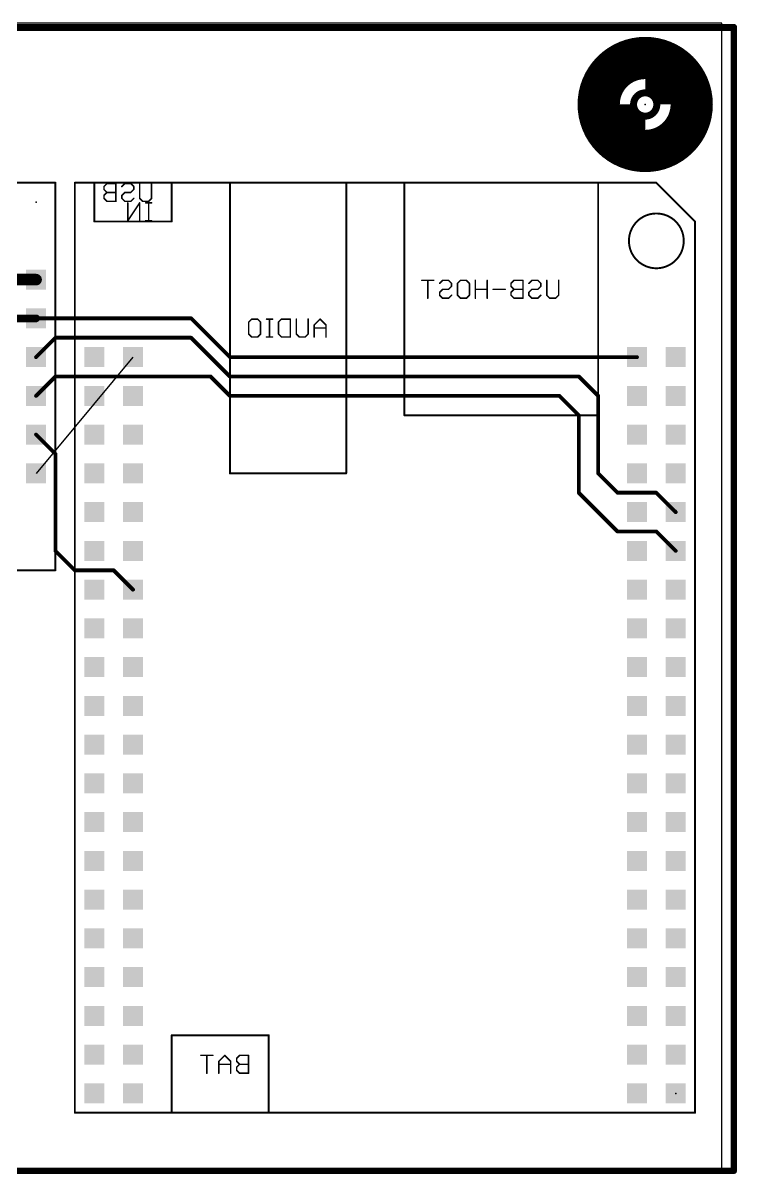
# Model space of a CAD drawing. Extents: x -1 to 106, y -1 to 75.
# Drawn here: x 58.8 to 105.6, y -0.2 to 75.2 of the extents above; entities that cross this region are included whole.
import ezdxf

# ---------------------------------------------------------------- set-up
doc = ezdxf.new("R2010")
doc.units = 0
for name, color, linetype in [('16', 174, 'CONTINUOUS'), ('17', 94, 'CONTINUOUS'), ('19', 54, 'CONTINUOUS'), ('20', 178, 'CONTINUOUS'), ('21', 250, 'CONTINUOUS'), ('22', 250, 'CONTINUOUS'), ('23', 178, 'CONTINUOUS'), ('24', 178, 'CONTINUOUS'), ('39', 14, 'CONTINUOUS'), ('40', 174, 'CONTINUOUS'), ('41', 14, 'CONTINUOUS'), ('42', 174, 'CONTINUOUS'), ('43', 94, 'CONTINUOUS'), ('46', 134, 'CONTINUOUS'), ('51', 250, 'CONTINUOUS')]:
    doc.layers.add(name, color=color, linetype=linetype)

# ---------------------------------------------------------------- blocks, each defined once
blk = doc.blocks.new('SQUAREP')
blk.add_solid([(-0.5, -0.5), (0.5, -0.5), (-0.5, 0.5), (0.5, 0.5)])

msp = doc.modelspace()

# ---------------------------------------------------------------- linework, layer by layer
at = {"layer": '16'}
for points, const_width in [([(0, 74.93), (105.41, 74.93)], 0.4064), ([(105.41, 74.93), (105.41, 0)], 0.4064), ([(59.69, 58.42), (52.07, 58.42)], 0.762), ([(50.8, 55.88), (59.69, 55.88)], 0.508), ([(59.69, 55.88), (69.85, 55.88)], 0.254), ([(69.85, 55.88), (72.39, 53.34)], 0.254), ([(59.69, 53.34), (60.96, 54.61)], 0.254), ([(60.96, 54.61), (69.85, 54.61)], 0.254), ([(69.85, 54.61), (72.39, 52.07)], 0.254), ([(72.39, 53.34), (99.06, 53.34)], 0.254), ([(60.96, 52.07), (59.69, 50.8)], 0.254), ([(71.12, 52.07), (60.96, 52.07)], 0.254), ([(72.39, 50.8), (71.12, 52.07)], 0.254), ([(72.39, 52.07), (95.25, 52.07)], 0.254), ([(95.25, 52.07), (96.52, 50.8)], 0.254), ([(93.98, 50.8), (72.39, 50.8)], 0.254), ([(95.25, 49.53), (93.98, 50.8)], 0.254), ([(96.52, 50.8), (96.52, 45.72)], 0.254), ([(95.25, 44.45), (95.25, 49.53)], 0.254), ([(60.96, 46.99), (59.69, 48.26)], 0.254), ([(60.96, 40.64), (60.96, 46.99)], 0.254), ([(96.52, 45.72), (97.79, 44.45)], 0.254), ([(97.79, 41.91), (95.25, 44.45)], 0.254), ([(97.79, 44.45), (100.33, 44.45)], 0.254), ([(100.33, 44.45), (101.6, 43.18)], 0.254), ([(97.79, 41.91), (100.33, 41.91)], 0.254), ([(100.33, 41.91), (101.6, 40.64)], 0.254), ([(62.23, 39.37), (60.96, 40.64)], 0.254), ([(64.77, 39.37), (62.23, 39.37)], 0.254), ([(66.04, 38.1), (64.77, 39.37)], 0.254), ([(105.41, 0), (0, 0)], 0.4064)]:
    msp.add_lwpolyline(points, dxfattribs=dict(at, const_width=const_width))
for points, const_width in [([(105.5116, 74.93, 1), (105.3084, 74.93)], 0.2032), ([(105.41, 74.8284, 1), (105.41, 75.0316)], 0.2032), ([(59.69, 58.2295, 1), (59.69, 58.6105)], 0.381), ([(59.69, 55.753, 1), (59.69, 56.007)], 0.254), ([(59.69, 55.9435, 1), (59.69, 55.8165)], 0.127), ([(69.8949, 55.9249, 1), (69.8051, 55.8351)], 0.127), ([(69.85, 55.8165, 1), (69.85, 55.9435)], 0.127), ([(60.96, 54.6735, 1), (60.96, 54.5465)], 0.127), ([(61.0049, 54.5651, 1), (60.9151, 54.6549)], 0.127), ([(69.8949, 54.6549, 1), (69.8051, 54.5651)], 0.127), ([(69.85, 54.5465, 1), (69.85, 54.6735)], 0.127), ([(59.6451, 53.3849, 1), (59.7349, 53.2951)], 0.127), ([(72.39, 53.4035, 1), (72.39, 53.2765)], 0.127), ([(72.3451, 53.2951, 1), (72.4349, 53.3849)], 0.127), ([(99.06, 53.2765, 1), (99.06, 53.4035)], 0.127), ([(60.96, 52.1335, 1), (60.96, 52.0065)], 0.127), ([(61.0049, 52.0251, 1), (60.9151, 52.1149)], 0.127), ([(71.1649, 52.1149, 1), (71.0751, 52.0251)], 0.127), ([(71.12, 52.0065, 1), (71.12, 52.1335)], 0.127), ([(72.39, 52.1335, 1), (72.39, 52.0065)], 0.127), ([(72.3451, 52.0251, 1), (72.4349, 52.1149)], 0.127), ([(95.2949, 52.1149, 1), (95.2051, 52.0251)], 0.127), ([(95.25, 52.0065, 1), (95.25, 52.1335)], 0.127), ([(59.6451, 50.8449, 1), (59.7349, 50.7551)], 0.127), ([(72.39, 50.8635, 1), (72.39, 50.7365)], 0.127), ([(72.3451, 50.7551, 1), (72.4349, 50.8449)], 0.127), ([(94.0249, 50.8449, 1), (93.9351, 50.7551)], 0.127), ([(93.98, 50.7365, 1), (93.98, 50.8635)], 0.127), ([(96.5835, 50.8, 1), (96.4565, 50.8)], 0.127), ([(96.4751, 50.7551, 1), (96.5649, 50.8449)], 0.127), ([(95.3135, 49.53, 1), (95.1865, 49.53)], 0.127), ([(95.2051, 49.4851, 1), (95.2949, 49.5749)], 0.127), ([(59.7349, 48.3049, 1), (59.6451, 48.2151)], 0.127), ([(61.0235, 46.99, 1), (60.8965, 46.99)], 0.127), ([(60.9151, 46.9451, 1), (61.0049, 47.0349)], 0.127), ([(96.5649, 45.7649, 1), (96.4751, 45.6751)], 0.127), ([(96.4565, 45.72, 1), (96.5835, 45.72)], 0.127), ([(95.2949, 44.4949, 1), (95.2051, 44.4051)], 0.127), ([(95.1865, 44.45, 1), (95.3135, 44.45)], 0.127), ([(97.79, 44.5135, 1), (97.79, 44.3865)], 0.127), ([(97.7451, 44.4051, 1), (97.8349, 44.4949)], 0.127), ([(100.3749, 44.4949, 1), (100.2851, 44.4051)], 0.127), ([(100.33, 44.3865, 1), (100.33, 44.5135)], 0.127), ([(101.5551, 43.1351, 1), (101.6449, 43.2249)], 0.127), ([(97.79, 41.9735, 1), (97.79, 41.8465)], 0.127), ([(97.7451, 41.8651, 1), (97.8349, 41.9549)], 0.127), ([(100.3749, 41.9549, 1), (100.2851, 41.8651)], 0.127), ([(100.33, 41.8465, 1), (100.33, 41.9735)], 0.127), ([(61.0049, 40.6849, 1), (60.9151, 40.5951)], 0.127), ([(101.5551, 40.5951, 1), (101.6449, 40.6849)], 0.127), ([(60.8965, 40.64, 1), (61.0235, 40.64)], 0.127), ([(62.23, 39.4335, 1), (62.23, 39.3065)], 0.127), ([(62.1851, 39.3251, 1), (62.2749, 39.4149)], 0.127), ([(64.8149, 39.4149, 1), (64.7251, 39.3251)], 0.127), ([(64.77, 39.3065, 1), (64.77, 39.4335)], 0.127), ([(65.9951, 38.0551, 1), (66.0849, 38.1449)], 0.127), ([(105.3084, 0, 1), (105.5116, 0)], 0.2032), ([(105.41, -0.1016, 1), (105.41, 0.1016)], 0.2032)]:
    msp.add_lwpolyline(points, format="xyb", dxfattribs=dict(at, const_width=const_width))
at = {"layer": '19'}
msp.add_line((66.04, 53.34), (59.69, 45.72), dxfattribs=at)
at = {"layer": '20'}
for p, q in [((104.62, 75.24), (0, 75.24)), ((104.62, 0), (104.62, 75.24)), ((0, 0), (104.62, 0))]:
    msp.add_line(p, q, dxfattribs=at)
msp.add_circle((99.6, 69.9), 1.8, dxfattribs=at)
at = {"layer": '21'}
for points, const_width in [([(99.6, 66.471, 1), (99.6, 73.329, 1), (99.6, 66.471)], 0.1524), ([(99.6, 68, 1), (99.6, 71.8, 1), (99.6, 68)], 0.2032), ([(60.9918, 64.77, 1), (60.9282, 64.77)], 0.0635), ([(60.96, 64.7382, 1), (60.96, 64.8017)], 0.0635), ([(60.9282, 39.37, 1), (60.9918, 39.37)], 0.0635), ([(60.96, 39.3383, 1), (60.96, 39.4018)], 0.0635)]:
    msp.add_lwpolyline(points, format="xyb", dxfattribs=dict(at, const_width=const_width))
at = {"layer": '21', "const_width": 0.127}
for points in [[(60.96, 64.77), (55.88, 64.77)], [(60.96, 39.37), (60.96, 64.77)], [(0, 39.37), (60.96, 39.37)]]:
    msp.add_lwpolyline(points, dxfattribs=at)
at = {"layer": '22'}
for points, const_width in [([(62.23, 3.81), (62.23, 64.77)], 0.127), ([(62.23, 64.77), (63.5, 64.77)], 0.127), ([(63.5, 64.77), (68.58, 64.77)], 0.127), ([(63.5, 64.77), (63.5, 62.23)], 0.127), ([(64.3357, 64.7202), (64.1408, 64.5253)], 0.1016), ([(64.1408, 64.5253), (64.1408, 64.3304)], 0.1016), ([(64.1408, 64.3304), (64.3357, 64.1355)], 0.1016), ([(64.3357, 64.1355), (64.1408, 63.9406)], 0.1016), ([(64.9204, 64.7202), (64.3357, 64.7202)], 0.1016), ([(64.9204, 64.1355), (64.3357, 64.1355)], 0.1016), ([(64.9204, 63.5508), (64.9204, 64.7202)], 0.1016), ([(65.3102, 64.5253), (65.5051, 64.7202)], 0.1016), ([(65.5051, 64.1355), (65.3102, 63.9406)], 0.1016), ([(65.5051, 64.7202), (65.8949, 64.7202)], 0.1016), ([(65.8949, 64.1355), (65.5051, 64.1355)], 0.1016), ([(65.8949, 64.7202), (66.0898, 64.5253)], 0.1016), ([(66.0898, 64.3304), (65.8949, 64.1355)], 0.1016), ([(66.0898, 64.5253), (66.0898, 64.3304)], 0.1016), ([(66.4796, 63.7457), (66.4796, 64.7202)], 0.1016), ([(67.2592, 64.7202), (67.2592, 63.7457)], 0.1016), ([(68.58, 64.77), (72.39, 64.77)], 0.127), ([(68.58, 62.23), (68.58, 64.77)], 0.127), ([(72.39, 64.77), (80.01, 64.77)], 0.127), ([(72.39, 64.77), (72.39, 45.72)], 0.127), ([(80.01, 64.77), (83.82, 64.77)], 0.127), ([(80.01, 45.72), (80.01, 64.77)], 0.127), ([(83.82, 64.77), (96.52, 64.77)], 0.127), ([(83.82, 64.77), (83.82, 49.53)], 0.127), ([(96.52, 64.77), (100.33, 64.77)], 0.127), ([(96.52, 49.53), (96.52, 64.77)], 0.127), ([(100.33, 64.77), (102.87, 62.23)], 0.127), ([(64.1408, 63.9406), (64.1408, 63.7457)], 0.1016), ([(64.1408, 63.7457), (64.3357, 63.5508)], 0.1016), ([(64.3357, 63.5508), (64.9204, 63.5508)], 0.1016), ([(65.3102, 63.9406), (65.3102, 63.7457)], 0.1016), ([(65.3102, 63.7457), (65.5051, 63.5508)], 0.1016), ([(65.5051, 63.5508), (65.8949, 63.5508)], 0.1016), ([(66.4796, 63.4502), (65.7, 62.2808)], 0.1016), ([(65.7, 62.2808), (65.7, 63.4502)], 0.1016), ([(65.8949, 63.5508), (66.0898, 63.7457)], 0.1016), ([(66.6745, 63.5508), (66.4796, 63.7457)], 0.1016), ([(66.4796, 62.2808), (66.4796, 63.4502)], 0.1016), ([(67.0643, 63.5508), (66.6745, 63.5508)], 0.1016), ([(67.2592, 63.4502), (66.8694, 63.4502)], 0.1016), ([(67.2592, 63.7457), (67.0643, 63.5508)], 0.1016), ([(67.0643, 62.2808), (67.0643, 63.4502)], 0.1016), ([(63.5, 62.23), (68.58, 62.23)], 0.127), ([(67.2592, 62.2808), (66.8694, 62.2808)], 0.1016), ([(102.87, 62.23), (102.87, 3.81)], 0.127), ([(85.7434, 58.3702), (84.9638, 58.3702)], 0.1016), ([(85.3536, 57.2008), (85.3536, 58.3702)], 0.1016), ([(86.1332, 58.1753), (86.3281, 58.3702)], 0.1016), ([(86.3281, 58.3702), (86.7179, 58.3702)], 0.1016), ([(86.7179, 58.3702), (86.9128, 58.1753)], 0.1016), ([(86.9128, 58.1753), (86.9128, 57.9804)], 0.1016), ([(87.3026, 58.1753), (87.4975, 58.3702)], 0.1016), ([(87.3026, 57.3957), (87.3026, 58.1753)], 0.1016), ([(87.4975, 58.3702), (87.8873, 58.3702)], 0.1016), ([(87.8873, 58.3702), (88.0822, 58.1753)], 0.1016), ([(88.0822, 58.1753), (88.0822, 57.3957)], 0.1016), ([(88.472, 58.3702), (88.472, 57.2008)], 0.1016), ([(89.2516, 57.2008), (89.2516, 58.3702)], 0.1016), ([(91.0057, 58.3702), (90.8108, 58.1753)], 0.1016), ([(90.8108, 58.1753), (90.8108, 57.9804)], 0.1016), ([(91.5904, 58.3702), (91.0057, 58.3702)], 0.1016), ([(91.5904, 57.2008), (91.5904, 58.3702)], 0.1016), ([(91.9802, 58.1753), (92.1751, 58.3702)], 0.1016), ([(92.1751, 58.3702), (92.5649, 58.3702)], 0.1016), ([(92.5649, 58.3702), (92.7598, 58.1753)], 0.1016), ([(92.7598, 58.1753), (92.7598, 57.9804)], 0.1016), ([(93.1496, 57.3957), (93.1496, 58.3702)], 0.1016), ([(93.9292, 58.3702), (93.9292, 57.3957)], 0.1016), ([(86.3281, 57.7855), (86.1332, 57.5906)], 0.1016), ([(86.1332, 57.5906), (86.1332, 57.3957)], 0.1016), ([(86.1332, 57.3957), (86.3281, 57.2008)], 0.1016), ([(86.7179, 57.7855), (86.3281, 57.7855)], 0.1016), ([(86.9128, 57.9804), (86.7179, 57.7855)], 0.1016), ([(86.7179, 57.2008), (86.9128, 57.3957)], 0.1016), ([(87.4975, 57.2008), (87.3026, 57.3957)], 0.1016), ([(88.0822, 57.3957), (87.8873, 57.2008)], 0.1016), ([(89.2516, 57.7855), (88.472, 57.7855)], 0.1016), ([(90.421, 57.7855), (89.6414, 57.7855)], 0.1016), ([(90.8108, 57.9804), (91.0057, 57.7855)], 0.1016), ([(91.0057, 57.7855), (90.8108, 57.5906)], 0.1016), ([(90.8108, 57.5906), (90.8108, 57.3957)], 0.1016), ([(90.8108, 57.3957), (91.0057, 57.2008)], 0.1016), ([(91.5904, 57.7855), (91.0057, 57.7855)], 0.1016), ([(92.1751, 57.7855), (91.9802, 57.5906)], 0.1016), ([(91.9802, 57.5906), (91.9802, 57.3957)], 0.1016), ([(91.9802, 57.3957), (92.1751, 57.2008)], 0.1016), ([(92.5649, 57.7855), (92.1751, 57.7855)], 0.1016), ([(92.7598, 57.9804), (92.5649, 57.7855)], 0.1016), ([(92.5649, 57.2008), (92.7598, 57.3957)], 0.1016), ([(93.3445, 57.2008), (93.1496, 57.3957)], 0.1016), ([(93.9292, 57.3957), (93.7343, 57.2008)], 0.1016), ([(86.3281, 57.2008), (86.7179, 57.2008)], 0.1016), ([(87.8873, 57.2008), (87.4975, 57.2008)], 0.1016), ([(91.0057, 57.2008), (91.5904, 57.2008)], 0.1016), ([(92.1751, 57.2008), (92.5649, 57.2008)], 0.1016), ([(93.7343, 57.2008), (93.3445, 57.2008)], 0.1016), ([(73.6218, 55.6353), (73.8167, 55.8302)], 0.1016), ([(73.8167, 55.8302), (74.2065, 55.8302)], 0.1016), ([(74.2065, 55.8302), (74.4014, 55.6353)], 0.1016), ([(75.181, 55.8302), (74.7912, 55.8302)], 0.1016), ([(74.9861, 54.6608), (74.9861, 55.8302)], 0.1016), ([(75.5708, 55.6353), (75.7657, 55.8302)], 0.1016), ([(75.7657, 55.8302), (76.3504, 55.8302)], 0.1016), ([(76.3504, 55.8302), (76.3504, 54.6608)], 0.1016), ([(76.7402, 54.8557), (76.7402, 55.8302)], 0.1016), ([(77.5198, 55.8302), (77.5198, 54.8557)], 0.1016), ([(78.2994, 55.8302), (77.9096, 55.4404)], 0.1016), ([(78.6892, 55.4404), (78.2994, 55.8302)], 0.1016), ([(73.6218, 54.8557), (73.6218, 55.6353)], 0.1016), ([(74.4014, 55.6353), (74.4014, 54.8557)], 0.1016), ([(75.5708, 54.8557), (75.5708, 55.6353)], 0.1016), ([(77.9096, 55.4404), (77.9096, 54.6608)], 0.1016), ([(78.6892, 55.2455), (77.9096, 55.2455)], 0.1016), ([(78.6892, 54.6608), (78.6892, 55.4404)], 0.1016), ([(73.8167, 54.6608), (73.6218, 54.8557)], 0.1016), ([(74.2065, 54.6608), (73.8167, 54.6608)], 0.1016), ([(74.4014, 54.8557), (74.2065, 54.6608)], 0.1016), ([(75.181, 54.6608), (74.7912, 54.6608)], 0.1016), ([(75.7657, 54.6608), (75.5708, 54.8557)], 0.1016), ([(76.3504, 54.6608), (75.7657, 54.6608)], 0.1016), ([(76.9351, 54.6608), (76.7402, 54.8557)], 0.1016), ([(77.3249, 54.6608), (76.9351, 54.6608)], 0.1016), ([(77.5198, 54.8557), (77.3249, 54.6608)], 0.1016), ([(83.82, 49.53), (96.52, 49.53)], 0.127), ([(72.39, 45.72), (80.01, 45.72)], 0.127), ([(68.58, 3.81), (68.58, 8.89)], 0.127), ([(68.58, 8.89), (74.93, 8.89)], 0.127), ([(74.93, 8.89), (74.93, 3.81)], 0.127), ([(71.2704, 7.5702), (70.4908, 7.5702)], 0.1016), ([(70.8806, 6.4008), (70.8806, 7.5702)], 0.1016), ([(72.05, 7.5702), (71.6602, 7.1804)], 0.1016), ([(72.4398, 7.1804), (72.05, 7.5702)], 0.1016), ([(73.0245, 7.5702), (72.8296, 7.3753)], 0.1016), ([(73.6092, 7.5702), (73.0245, 7.5702)], 0.1016), ([(73.6092, 6.4008), (73.6092, 7.5702)], 0.1016), ([(71.6602, 7.1804), (71.6602, 6.4008)], 0.1016), ([(72.4398, 6.9855), (71.6602, 6.9855)], 0.1016), ([(72.4398, 6.4008), (72.4398, 7.1804)], 0.1016), ([(72.8296, 7.3753), (72.8296, 7.1804)], 0.1016), ([(72.8296, 7.1804), (73.0245, 6.9855)], 0.1016), ([(73.0245, 6.9855), (72.8296, 6.7906)], 0.1016), ([(72.8296, 6.7906), (72.8296, 6.5957)], 0.1016), ([(73.6092, 6.9855), (73.0245, 6.9855)], 0.1016), ([(72.8296, 6.5957), (73.0245, 6.4008)], 0.1016), ([(73.0245, 6.4008), (73.6092, 6.4008)], 0.1016), ([(68.58, 3.81), (62.23, 3.81)], 0.127), ([(74.93, 3.81), (68.58, 3.81)], 0.127), ([(102.87, 3.81), (74.93, 3.81)], 0.127)]:
    msp.add_lwpolyline(points, dxfattribs=dict(at, const_width=const_width))
for points, const_width in [([(62.23, 64.8017, 1), (62.23, 64.7382)], 0.0635), ([(62.2618, 64.77, 1), (62.1983, 64.77)], 0.0635), ([(63.5318, 64.77, 1), (63.4682, 64.77)], 0.0635), ([(63.5, 64.8017, 1), (63.5, 64.7382)], 0.0635), ([(63.5, 64.7382, 1), (63.5, 64.8017)], 0.0635), ([(64.1228, 64.5433, 1), (64.1588, 64.5073)], 0.0508), ([(64.1588, 64.3484, 1), (64.1228, 64.3124)], 0.0508), ([(64.1662, 64.5253, 1), (64.1154, 64.5253)], 0.0508), ([(64.1154, 64.3304, 1), (64.1662, 64.3304)], 0.0508), ([(64.3357, 64.7456, 1), (64.3357, 64.6948)], 0.0508), ([(64.3357, 64.1609, 1), (64.3357, 64.1101)], 0.0508), ([(64.3537, 64.7022, 1), (64.3177, 64.7382)], 0.0508), ([(64.3537, 64.1175, 1), (64.3177, 64.1535)], 0.0508), ([(64.3177, 64.1175, 1), (64.3537, 64.1535)], 0.0508), ([(64.9458, 64.7202, 1), (64.895, 64.7202)], 0.0508), ([(64.9204, 64.6948, 1), (64.9204, 64.7456)], 0.0508), ([(64.9204, 64.1101, 1), (64.9204, 64.1609)], 0.0508), ([(65.2922, 64.5433, 1), (65.3282, 64.5073)], 0.0508), ([(65.5051, 64.7456, 1), (65.5051, 64.6948)], 0.0508), ([(65.5051, 64.1609, 1), (65.5051, 64.1101)], 0.0508), ([(65.5231, 64.7022, 1), (65.4871, 64.7382)], 0.0508), ([(65.5231, 64.1175, 1), (65.4871, 64.1535)], 0.0508), ([(65.9129, 64.7382, 1), (65.8769, 64.7022)], 0.0508), ([(65.8769, 64.1535, 1), (65.9129, 64.1175)], 0.0508), ([(65.8949, 64.6948, 1), (65.8949, 64.7456)], 0.0508), ([(65.8949, 64.1101, 1), (65.8949, 64.1609)], 0.0508), ([(66.1152, 64.5253, 1), (66.0644, 64.5253)], 0.0508), ([(66.0644, 64.3304, 1), (66.1152, 64.3304)], 0.0508), ([(66.0718, 64.5073, 1), (66.1078, 64.5433)], 0.0508), ([(66.1078, 64.3124, 1), (66.0718, 64.3484)], 0.0508), ([(66.505, 64.7202, 1), (66.4542, 64.7202)], 0.0508), ([(67.2846, 64.7202, 1), (67.2338, 64.7202)], 0.0508), ([(68.6118, 64.77, 1), (68.5482, 64.77)], 0.0635), ([(68.58, 64.8017, 1), (68.58, 64.7382)], 0.0635), ([(68.58, 64.7382, 1), (68.58, 64.8017)], 0.0635), ([(72.4218, 64.77, 1), (72.3582, 64.77)], 0.0635), ([(72.39, 64.8017, 1), (72.39, 64.7382)], 0.0635), ([(72.39, 64.7382, 1), (72.39, 64.8017)], 0.0635), ([(80.01, 64.8017, 1), (80.01, 64.7382)], 0.0635), ([(80.0418, 64.77, 1), (79.9783, 64.77)], 0.0635), ([(80.01, 64.7382, 1), (80.01, 64.8017)], 0.0635), ([(83.82, 64.8017, 1), (83.82, 64.7382)], 0.0635), ([(83.8518, 64.77, 1), (83.7883, 64.77)], 0.0635), ([(83.82, 64.7382, 1), (83.82, 64.8017)], 0.0635), ([(96.5518, 64.77, 1), (96.4883, 64.77)], 0.0635), ([(96.52, 64.8017, 1), (96.52, 64.7382)], 0.0635), ([(96.52, 64.7382, 1), (96.52, 64.8017)], 0.0635), ([(100.3525, 64.7925, 1), (100.3075, 64.7475)], 0.0635), ([(100.33, 64.7382, 1), (100.33, 64.8017)], 0.0635), ([(64.1228, 63.9586, 1), (64.1588, 63.9226)], 0.0508), ([(64.1588, 63.7637, 1), (64.1228, 63.7277)], 0.0508), ([(64.1662, 63.9406, 1), (64.1154, 63.9406)], 0.0508), ([(64.1154, 63.7457, 1), (64.1662, 63.7457)], 0.0508), ([(64.3357, 63.5762, 1), (64.3357, 63.5254)], 0.0508), ([(64.3177, 63.5328, 1), (64.3537, 63.5688)], 0.0508), ([(64.895, 63.5508, 1), (64.9458, 63.5508)], 0.0508), ([(64.9204, 63.5254, 1), (64.9204, 63.5762)], 0.0508), ([(65.2922, 63.9586, 1), (65.3282, 63.9226)], 0.0508), ([(65.3282, 63.7637, 1), (65.2922, 63.7277)], 0.0508), ([(65.3356, 63.9406, 1), (65.2848, 63.9406)], 0.0508), ([(65.2848, 63.7457, 1), (65.3356, 63.7457)], 0.0508), ([(65.5051, 63.5762, 1), (65.5051, 63.5254)], 0.0508), ([(65.4871, 63.5328, 1), (65.5231, 63.5688)], 0.0508), ([(65.7254, 63.4502, 1), (65.6746, 63.4502)], 0.0508), ([(65.8769, 63.5688, 1), (65.9129, 63.5328)], 0.0508), ([(65.8949, 63.5254, 1), (65.8949, 63.5762)], 0.0508), ([(66.1078, 63.7277, 1), (66.0718, 63.7637)], 0.0508), ([(66.4976, 63.7637, 1), (66.4616, 63.7277)], 0.0508), ([(66.4542, 63.7457, 1), (66.505, 63.7457)], 0.0508), ([(66.505, 63.4502, 1), (66.4542, 63.4502)], 0.0508), ([(66.5007, 63.4361, 1), (66.4585, 63.4643)], 0.0508), ([(66.6745, 63.5762, 1), (66.6745, 63.5254)], 0.0508), ([(66.6565, 63.5328, 1), (66.6925, 63.5688)], 0.0508), ([(66.8694, 63.4756, 1), (66.8694, 63.4248)], 0.0508), ([(67.0463, 63.5688, 1), (67.0823, 63.5328)], 0.0508), ([(67.0897, 63.4502, 1), (67.0389, 63.4502)], 0.0508), ([(67.0643, 63.5254, 1), (67.0643, 63.5762)], 0.0508), ([(67.2338, 63.7457, 1), (67.2846, 63.7457)], 0.0508), ([(67.2772, 63.7277, 1), (67.2412, 63.7637)], 0.0508), ([(67.2592, 63.4248, 1), (67.2592, 63.4756)], 0.0508), ([(100.33, 59.1639, 1), (100.33, 62.7561, 1), (100.33, 59.1639)], 0.127), ([(63.5, 62.2618, 1), (63.5, 62.1983)], 0.0635), ([(63.4682, 62.23, 1), (63.5318, 62.23)], 0.0635), ([(65.6789, 62.2949, 1), (65.7211, 62.2667)], 0.0508), ([(65.6746, 62.2808, 1), (65.7254, 62.2808)], 0.0508), ([(66.4542, 62.2808, 1), (66.505, 62.2808)], 0.0508), ([(66.8694, 62.3062, 1), (66.8694, 62.2554)], 0.0508), ([(67.0389, 62.2808, 1), (67.0897, 62.2808)], 0.0508), ([(67.2592, 62.2554, 1), (67.2592, 62.3062)], 0.0508), ([(68.5482, 62.23, 1), (68.6118, 62.23)], 0.0635), ([(68.58, 62.1983, 1), (68.58, 62.2618)], 0.0635), ([(102.9018, 62.23, 1), (102.8383, 62.23)], 0.0635), ([(102.8475, 62.2075, 1), (102.8925, 62.2525)], 0.0635), ([(84.9638, 58.3956, 1), (84.9638, 58.3448)], 0.0508), ([(85.379, 58.3702, 1), (85.3282, 58.3702)], 0.0508), ([(85.7434, 58.3448, 1), (85.7434, 58.3956)], 0.0508), ([(86.1153, 58.1933, 1), (86.1512, 58.1573)], 0.0508), ([(86.3281, 58.3956, 1), (86.3281, 58.3448)], 0.0508), ([(86.3461, 58.3522, 1), (86.3102, 58.3882)], 0.0508), ([(86.7359, 58.3882, 1), (86.7, 58.3522)], 0.0508), ([(86.7179, 58.3448, 1), (86.7179, 58.3956)], 0.0508), ([(86.9382, 58.1753, 1), (86.8874, 58.1753)], 0.0508), ([(86.8949, 58.1573, 1), (86.9308, 58.1933)], 0.0508), ([(87.328, 58.1753, 1), (87.2772, 58.1753)], 0.0508), ([(87.2847, 58.1933, 1), (87.3206, 58.1573)], 0.0508), ([(87.4975, 58.3956, 1), (87.4975, 58.3448)], 0.0508), ([(87.5155, 58.3522, 1), (87.4796, 58.3882)], 0.0508), ([(87.9053, 58.3882, 1), (87.8694, 58.3522)], 0.0508), ([(87.8873, 58.3448, 1), (87.8873, 58.3956)], 0.0508), ([(88.1076, 58.1753, 1), (88.0568, 58.1753)], 0.0508), ([(88.0643, 58.1573, 1), (88.1002, 58.1933)], 0.0508), ([(88.4974, 58.3702, 1), (88.4466, 58.3702)], 0.0508), ([(89.277, 58.3702, 1), (89.2262, 58.3702)], 0.0508), ([(90.7928, 58.1933, 1), (90.8288, 58.1573)], 0.0508), ([(90.8362, 58.1753, 1), (90.7854, 58.1753)], 0.0508), ([(91.0057, 58.3956, 1), (91.0057, 58.3448)], 0.0508), ([(91.0237, 58.3522, 1), (90.9877, 58.3882)], 0.0508), ([(91.6158, 58.3702, 1), (91.565, 58.3702)], 0.0508), ([(91.5904, 58.3448, 1), (91.5904, 58.3956)], 0.0508), ([(91.9622, 58.1933, 1), (91.9982, 58.1573)], 0.0508), ([(92.1751, 58.3956, 1), (92.1751, 58.3448)], 0.0508), ([(92.1931, 58.3522, 1), (92.1571, 58.3882)], 0.0508), ([(92.5829, 58.3882, 1), (92.5469, 58.3522)], 0.0508), ([(92.5649, 58.3448, 1), (92.5649, 58.3956)], 0.0508), ([(92.7852, 58.1753, 1), (92.7344, 58.1753)], 0.0508), ([(92.7418, 58.1573, 1), (92.7778, 58.1933)], 0.0508), ([(93.175, 58.3702, 1), (93.1242, 58.3702)], 0.0508), ([(93.9546, 58.3702, 1), (93.9038, 58.3702)], 0.0508), ([(86.1586, 57.5906, 1), (86.1078, 57.5906)], 0.0508), ([(86.1153, 57.6086, 1), (86.1512, 57.5726)], 0.0508), ([(86.1512, 57.4137, 1), (86.1153, 57.3777)], 0.0508), ([(86.1078, 57.3957, 1), (86.1586, 57.3957)], 0.0508), ([(86.3281, 57.8109, 1), (86.3281, 57.7601)], 0.0508), ([(86.3461, 57.7675, 1), (86.3102, 57.8035)], 0.0508), ([(86.7, 57.8035, 1), (86.7359, 57.7675)], 0.0508), ([(86.7179, 57.7601, 1), (86.7179, 57.8109)], 0.0508), ([(86.8874, 57.9804, 1), (86.9382, 57.9804)], 0.0508), ([(86.9308, 57.9624, 1), (86.8949, 57.9984)], 0.0508), ([(86.9308, 57.3777, 1), (86.8949, 57.4137)], 0.0508), ([(87.3206, 57.4137, 1), (87.2847, 57.3777)], 0.0508), ([(87.2772, 57.3957, 1), (87.328, 57.3957)], 0.0508), ([(88.0568, 57.3957, 1), (88.1076, 57.3957)], 0.0508), ([(88.1002, 57.3777, 1), (88.0643, 57.4137)], 0.0508), ([(88.472, 57.8109, 1), (88.472, 57.7601)], 0.0508), ([(89.2516, 57.7601, 1), (89.2516, 57.8109)], 0.0508), ([(89.6414, 57.8109, 1), (89.6414, 57.7601)], 0.0508), ([(90.421, 57.7601, 1), (90.421, 57.8109)], 0.0508), ([(90.8288, 57.9984, 1), (90.7928, 57.9624)], 0.0508), ([(90.7928, 57.6086, 1), (90.8288, 57.5726)], 0.0508), ([(90.8288, 57.4137, 1), (90.7928, 57.3777)], 0.0508), ([(90.7854, 57.9804, 1), (90.8362, 57.9804)], 0.0508), ([(90.8362, 57.5906, 1), (90.7854, 57.5906)], 0.0508), ([(90.7854, 57.3957, 1), (90.8362, 57.3957)], 0.0508), ([(91.0057, 57.8109, 1), (91.0057, 57.7601)], 0.0508), ([(91.0237, 57.7675, 1), (90.9877, 57.8035)], 0.0508), ([(90.9877, 57.7675, 1), (91.0237, 57.8035)], 0.0508), ([(91.5904, 57.7601, 1), (91.5904, 57.8109)], 0.0508), ([(91.9622, 57.6086, 1), (91.9982, 57.5726)], 0.0508), ([(91.9982, 57.4137, 1), (91.9622, 57.3777)], 0.0508), ([(92.0056, 57.5906, 1), (91.9548, 57.5906)], 0.0508), ([(91.9548, 57.3957, 1), (92.0056, 57.3957)], 0.0508), ([(92.1751, 57.8109, 1), (92.1751, 57.7601)], 0.0508), ([(92.1931, 57.7675, 1), (92.1571, 57.8035)], 0.0508), ([(92.5469, 57.8035, 1), (92.5829, 57.7675)], 0.0508), ([(92.5649, 57.7601, 1), (92.5649, 57.8109)], 0.0508), ([(92.7344, 57.9804, 1), (92.7852, 57.9804)], 0.0508), ([(92.7778, 57.9624, 1), (92.7418, 57.9984)], 0.0508), ([(92.7778, 57.3777, 1), (92.7418, 57.4137)], 0.0508), ([(93.1676, 57.4137, 1), (93.1316, 57.3777)], 0.0508), ([(93.1242, 57.3957, 1), (93.175, 57.3957)], 0.0508), ([(93.9038, 57.3957, 1), (93.9546, 57.3957)], 0.0508), ([(93.9472, 57.3777, 1), (93.9112, 57.4137)], 0.0508), ([(85.3282, 57.2008, 1), (85.379, 57.2008)], 0.0508), ([(86.3281, 57.2262, 1), (86.3281, 57.1754)], 0.0508), ([(86.3102, 57.1828, 1), (86.3461, 57.2188)], 0.0508), ([(86.7, 57.2188, 1), (86.7359, 57.1828)], 0.0508), ([(86.7179, 57.1754, 1), (86.7179, 57.2262)], 0.0508), ([(87.4975, 57.2262, 1), (87.4975, 57.1754)], 0.0508), ([(87.4796, 57.1828, 1), (87.5155, 57.2188)], 0.0508), ([(87.8694, 57.2188, 1), (87.9053, 57.1828)], 0.0508), ([(87.8873, 57.1754, 1), (87.8873, 57.2262)], 0.0508), ([(88.4466, 57.2008, 1), (88.4974, 57.2008)], 0.0508), ([(89.2262, 57.2008, 1), (89.277, 57.2008)], 0.0508), ([(91.0057, 57.2262, 1), (91.0057, 57.1754)], 0.0508), ([(90.9877, 57.1828, 1), (91.0237, 57.2188)], 0.0508), ([(91.565, 57.2008, 1), (91.6158, 57.2008)], 0.0508), ([(91.5904, 57.1754, 1), (91.5904, 57.2262)], 0.0508), ([(92.1751, 57.2262, 1), (92.1751, 57.1754)], 0.0508), ([(92.1571, 57.1828, 1), (92.1931, 57.2188)], 0.0508), ([(92.5469, 57.2188, 1), (92.5829, 57.1828)], 0.0508), ([(92.5649, 57.1754, 1), (92.5649, 57.2262)], 0.0508), ([(93.3445, 57.2262, 1), (93.3445, 57.1754)], 0.0508), ([(93.3265, 57.1828, 1), (93.3625, 57.2188)], 0.0508), ([(93.7163, 57.2188, 1), (93.7523, 57.1828)], 0.0508), ([(93.7343, 57.1754, 1), (93.7343, 57.2262)], 0.0508), ([(73.8167, 55.8556, 1), (73.8167, 55.8048)], 0.0508), ([(73.8347, 55.8122, 1), (73.7988, 55.8482)], 0.0508), ([(74.2245, 55.8482, 1), (74.1886, 55.8122)], 0.0508), ([(74.2065, 55.8048, 1), (74.2065, 55.8556)], 0.0508), ([(74.7912, 55.8556, 1), (74.7912, 55.8048)], 0.0508), ([(75.0115, 55.8302, 1), (74.9607, 55.8302)], 0.0508), ([(75.181, 55.8048, 1), (75.181, 55.8556)], 0.0508), ([(75.7657, 55.8556, 1), (75.7657, 55.8048)], 0.0508), ([(75.7837, 55.8122, 1), (75.7477, 55.8482)], 0.0508), ([(76.3758, 55.8302, 1), (76.325, 55.8302)], 0.0508), ([(76.3504, 55.8048, 1), (76.3504, 55.8556)], 0.0508), ([(76.7656, 55.8302, 1), (76.7148, 55.8302)], 0.0508), ([(77.5452, 55.8302, 1), (77.4944, 55.8302)], 0.0508), ([(78.3174, 55.8482, 1), (78.2814, 55.8122)], 0.0508), ([(78.3174, 55.8122, 1), (78.2814, 55.8482)], 0.0508), ([(73.6472, 55.6353, 1), (73.5964, 55.6353)], 0.0508), ([(73.6039, 55.6533, 1), (73.6398, 55.6173)], 0.0508), ([(74.4268, 55.6353, 1), (74.376, 55.6353)], 0.0508), ([(74.3835, 55.6173, 1), (74.4194, 55.6533)], 0.0508), ([(75.5528, 55.6533, 1), (75.5888, 55.6173)], 0.0508), ([(75.5962, 55.6353, 1), (75.5454, 55.6353)], 0.0508), ([(77.8916, 55.4584, 1), (77.9276, 55.4224)], 0.0508), ([(77.935, 55.4404, 1), (77.8842, 55.4404)], 0.0508), ([(77.9096, 55.2709, 1), (77.9096, 55.2201)], 0.0508), ([(78.7146, 55.4404, 1), (78.6638, 55.4404)], 0.0508), ([(78.6712, 55.4224, 1), (78.7072, 55.4584)], 0.0508), ([(78.6892, 55.2201, 1), (78.6892, 55.2709)], 0.0508), ([(73.6398, 54.8737, 1), (73.6039, 54.8377)], 0.0508), ([(73.5964, 54.8557, 1), (73.6472, 54.8557)], 0.0508), ([(73.8167, 54.6862, 1), (73.8167, 54.6354)], 0.0508), ([(73.7988, 54.6428, 1), (73.8347, 54.6788)], 0.0508), ([(74.1886, 54.6788, 1), (74.2245, 54.6428)], 0.0508), ([(74.2065, 54.6354, 1), (74.2065, 54.6862)], 0.0508), ([(74.376, 54.8557, 1), (74.4268, 54.8557)], 0.0508), ([(74.4194, 54.8377, 1), (74.3835, 54.8737)], 0.0508), ([(74.7912, 54.6862, 1), (74.7912, 54.6354)], 0.0508), ([(74.9607, 54.6608, 1), (75.0115, 54.6608)], 0.0508), ([(75.181, 54.6354, 1), (75.181, 54.6862)], 0.0508), ([(75.5888, 54.8737, 1), (75.5528, 54.8377)], 0.0508), ([(75.5454, 54.8557, 1), (75.5962, 54.8557)], 0.0508), ([(75.7657, 54.6862, 1), (75.7657, 54.6354)], 0.0508), ([(75.7477, 54.6428, 1), (75.7837, 54.6788)], 0.0508), ([(76.325, 54.6608, 1), (76.3758, 54.6608)], 0.0508), ([(76.3504, 54.6354, 1), (76.3504, 54.6862)], 0.0508), ([(76.7582, 54.8737, 1), (76.7222, 54.8377)], 0.0508), ([(76.7148, 54.8557, 1), (76.7656, 54.8557)], 0.0508), ([(76.9351, 54.6862, 1), (76.9351, 54.6354)], 0.0508), ([(76.9171, 54.6428, 1), (76.9531, 54.6788)], 0.0508), ([(77.3069, 54.6788, 1), (77.3429, 54.6428)], 0.0508), ([(77.3249, 54.6354, 1), (77.3249, 54.6862)], 0.0508), ([(77.4944, 54.8557, 1), (77.5452, 54.8557)], 0.0508), ([(77.5378, 54.8377, 1), (77.5018, 54.8737)], 0.0508), ([(77.8842, 54.6608, 1), (77.935, 54.6608)], 0.0508), ([(78.6638, 54.6608, 1), (78.7146, 54.6608)], 0.0508), ([(83.82, 49.5618, 1), (83.82, 49.4982)], 0.0635), ([(83.7883, 49.53, 1), (83.8518, 49.53)], 0.0635), ([(96.4883, 49.53, 1), (96.5518, 49.53)], 0.0635), ([(96.52, 49.4982, 1), (96.52, 49.5618)], 0.0635), ([(72.39, 45.7518, 1), (72.39, 45.6882)], 0.0635), ([(72.3582, 45.72, 1), (72.4218, 45.72)], 0.0635), ([(79.9783, 45.72, 1), (80.0418, 45.72)], 0.0635), ([(80.01, 45.6882, 1), (80.01, 45.7518)], 0.0635), ([(68.6118, 8.89, 1), (68.5482, 8.89)], 0.0635), ([(68.58, 8.9218, 1), (68.58, 8.8582)], 0.0635), ([(74.9618, 8.89, 1), (74.8983, 8.89)], 0.0635), ([(74.93, 8.8582, 1), (74.93, 8.9218)], 0.0635), ([(70.4908, 7.5956, 1), (70.4908, 7.5448)], 0.0508), ([(70.906, 7.5702, 1), (70.8552, 7.5702)], 0.0508), ([(71.2704, 7.5448, 1), (71.2704, 7.5956)], 0.0508), ([(72.068, 7.5882, 1), (72.032, 7.5522)], 0.0508), ([(72.068, 7.5522, 1), (72.032, 7.5882)], 0.0508), ([(73.0245, 7.5956, 1), (73.0245, 7.5448)], 0.0508), ([(73.0425, 7.5522, 1), (73.0065, 7.5882)], 0.0508), ([(73.6346, 7.5702, 1), (73.5838, 7.5702)], 0.0508), ([(73.6092, 7.5448, 1), (73.6092, 7.5956)], 0.0508), ([(71.6422, 7.1984, 1), (71.6782, 7.1624)], 0.0508), ([(71.6856, 7.1804, 1), (71.6348, 7.1804)], 0.0508), ([(71.6602, 7.0109, 1), (71.6602, 6.9601)], 0.0508), ([(72.4652, 7.1804, 1), (72.4144, 7.1804)], 0.0508), ([(72.4218, 7.1624, 1), (72.4578, 7.1984)], 0.0508), ([(72.4398, 6.9601, 1), (72.4398, 7.0109)], 0.0508), ([(72.8116, 7.3933, 1), (72.8476, 7.3573)], 0.0508), ([(72.8476, 7.1984, 1), (72.8116, 7.1624)], 0.0508), ([(72.8116, 6.8086, 1), (72.8476, 6.7726)], 0.0508), ([(72.855, 7.3753, 1), (72.8042, 7.3753)], 0.0508), ([(72.8042, 7.1804, 1), (72.855, 7.1804)], 0.0508), ([(72.855, 6.7906, 1), (72.8042, 6.7906)], 0.0508), ([(73.0245, 7.0109, 1), (73.0245, 6.9601)], 0.0508), ([(73.0425, 6.9675, 1), (73.0065, 7.0035)], 0.0508), ([(73.0065, 6.9675, 1), (73.0425, 7.0035)], 0.0508), ([(73.6092, 6.9601, 1), (73.6092, 7.0109)], 0.0508), ([(70.8552, 6.4008, 1), (70.906, 6.4008)], 0.0508), ([(71.6348, 6.4008, 1), (71.6856, 6.4008)], 0.0508), ([(72.4144, 6.4008, 1), (72.4652, 6.4008)], 0.0508), ([(72.8476, 6.6137, 1), (72.8116, 6.5777)], 0.0508), ([(72.8042, 6.5957, 1), (72.855, 6.5957)], 0.0508), ([(73.0245, 6.4262, 1), (73.0245, 6.3754)], 0.0508), ([(73.0065, 6.3828, 1), (73.0425, 6.4188)], 0.0508), ([(73.5838, 6.4008, 1), (73.6346, 6.4008)], 0.0508), ([(73.6092, 6.3754, 1), (73.6092, 6.4262)], 0.0508), ([(62.23, 3.8418, 1), (62.23, 3.7782)], 0.0635), ([(62.1983, 3.81, 1), (62.2618, 3.81)], 0.0635), ([(68.58, 3.8418, 1), (68.58, 3.7782)], 0.0635), ([(68.5482, 3.81, 1), (68.6118, 3.81)], 0.0635), ([(68.58, 3.7782, 1), (68.58, 3.8418)], 0.0635), ([(74.93, 3.8418, 1), (74.93, 3.7782)], 0.0635), ([(74.8983, 3.81, 1), (74.9618, 3.81)], 0.0635), ([(74.93, 3.7782, 1), (74.93, 3.8418)], 0.0635), ([(102.8383, 3.81, 1), (102.9018, 3.81)], 0.0635), ([(102.87, 3.7782, 1), (102.87, 3.8418)], 0.0635)]:
    msp.add_lwpolyline(points, format="xyb", dxfattribs=dict(at, const_width=const_width))
at = {"layer": '23'}
for p in [(99.6, 69.9), (59.69, 63.5)]:
    msp.add_point(p, dxfattribs=at)
at = {"layer": '24'}
msp.add_point((101.6, 5.08), dxfattribs=at)
at = {"layer": '39', "const_width": 2.7686}
msp.add_lwpolyline([(99.6, 66.852, 1), (99.6, 72.948, 1), (99.6, 66.852)], format="xyb", dxfattribs=at)
at = {"layer": '40', "const_width": 2.7686}
msp.add_lwpolyline([(99.6, 66.852, 1), (99.6, 72.948, 1), (99.6, 66.852)], format="xyb", dxfattribs=at)
at = {"layer": '41', "const_width": 2.032}
msp.add_lwpolyline([(99.6, 66.852, 1), (99.6, 72.948, 1), (99.6, 66.852)], format="xyb", dxfattribs=at)
at = {"layer": '42', "const_width": 2.032}
msp.add_lwpolyline([(99.6, 66.852, 1), (99.6, 72.948, 1), (99.6, 66.852)], format="xyb", dxfattribs=at)
at = {"layer": '43', "const_width": 2.032}
msp.add_lwpolyline([(99.6, 66.852, 1), (99.6, 72.948, 1), (99.6, 66.852)], format="xyb", dxfattribs=at)
at = {"layer": '46', "const_width": 0.4064}
for points in [[(0, 74.98), (105.41, 74.98)], [(105.41, 74.98), (105.41, 0)], [(105.41, 0), (0, 0)]]:
    msp.add_lwpolyline(points, dxfattribs=at)
at = {"layer": '46', "const_width": 0.2032}
for points in [[(105.5116, 74.98, 1), (105.3084, 74.98)], [(105.41, 74.8784, 1), (105.41, 75.0816)], [(105.3084, 0, 1), (105.5116, 0)], [(105.41, -0.1016, 1), (105.41, 0.1016)]]:
    msp.add_lwpolyline(points, format="xyb", dxfattribs=at)
at = {"layer": '51'}
for points, const_width in [([(101.759, 69.9, 0.4142), (99.6, 72.059)], 2.4892), ([(97.441, 69.9, 0.4142), (99.6, 67.741)], 2.4892), ([(99.6, 69.138, 1), (99.6, 70.662, 1), (99.6, 69.138)], 0.4572)]:
    msp.add_lwpolyline(points, format="xyb", dxfattribs=dict(at, const_width=const_width))

# ---------------------------------------------------------------- block references
at = {"layer": '17', "xscale": 1.308, "yscale": 1.308, "rotation": 180}
for p in [(59.69, 58.42), (59.69, 58.42), (59.69, 55.88), (59.69, 55.88), (59.69, 53.34), (59.69, 53.34), (63.5, 53.34), (63.5, 53.34), (66.04, 53.34), (66.04, 53.34), (99.06, 53.34), (99.06, 53.34), (101.6, 53.34), (101.6, 53.34), (59.69, 50.8), (59.69, 50.8), (63.5, 50.8), (63.5, 50.8), (66.04, 50.8), (66.04, 50.8), (99.06, 50.8), (99.06, 50.8), (101.6, 50.8), (101.6, 50.8), (59.69, 48.26), (59.69, 48.26), (63.5, 48.26), (63.5, 48.26), (66.04, 48.26), (66.04, 48.26), (99.06, 48.26), (99.06, 48.26), (101.6, 48.26), (101.6, 48.26), (59.69, 45.72), (59.69, 45.72), (63.5, 45.72), (63.5, 45.72), (66.04, 45.72), (66.04, 45.72), (99.06, 45.72), (99.06, 45.72), (101.6, 45.72), (101.6, 45.72), (63.5, 43.18), (63.5, 43.18), (66.04, 43.18), (66.04, 43.18), (99.06, 43.18), (99.06, 43.18), (101.6, 43.18), (101.6, 43.18), (63.5, 40.64), (63.5, 40.64), (66.04, 40.64), (66.04, 40.64), (99.06, 40.64), (99.06, 40.64), (101.6, 40.64), (101.6, 40.64), (63.5, 38.1), (63.5, 38.1), (66.04, 38.1), (66.04, 38.1), (99.06, 38.1), (99.06, 38.1), (101.6, 38.1), (101.6, 38.1), (63.5, 35.56), (63.5, 35.56), (66.04, 35.56), (66.04, 35.56), (99.06, 35.56), (99.06, 35.56), (101.6, 35.56), (101.6, 35.56), (63.5, 33.02), (63.5, 33.02), (66.04, 33.02), (66.04, 33.02), (99.06, 33.02), (99.06, 33.02), (101.6, 33.02), (101.6, 33.02), (63.5, 30.48), (63.5, 30.48), (66.04, 30.48), (66.04, 30.48), (99.06, 30.48), (99.06, 30.48), (101.6, 30.48), (101.6, 30.48), (63.5, 27.94), (63.5, 27.94), (66.04, 27.94), (66.04, 27.94), (99.06, 27.94), (99.06, 27.94), (101.6, 27.94), (101.6, 27.94), (63.5, 25.4), (63.5, 25.4), (66.04, 25.4), (66.04, 25.4), (99.06, 25.4), (99.06, 25.4), (101.6, 25.4), (101.6, 25.4), (63.5, 22.86), (63.5, 22.86), (66.04, 22.86), (66.04, 22.86), (99.06, 22.86), (99.06, 22.86), (101.6, 22.86), (101.6, 22.86), (63.5, 20.32), (63.5, 20.32), (66.04, 20.32), (66.04, 20.32), (99.06, 20.32), (99.06, 20.32), (101.6, 20.32), (101.6, 20.32), (63.5, 17.78), (63.5, 17.78), (66.04, 17.78), (66.04, 17.78), (99.06, 17.78), (99.06, 17.78), (101.6, 17.78), (101.6, 17.78), (63.5, 15.24), (63.5, 15.24), (66.04, 15.24), (66.04, 15.24), (99.06, 15.24), (99.06, 15.24), (101.6, 15.24), (101.6, 15.24), (63.5, 12.7), (63.5, 12.7), (66.04, 12.7), (66.04, 12.7), (99.06, 12.7), (99.06, 12.7), (101.6, 12.7), (101.6, 12.7), (63.5, 10.16), (63.5, 10.16), (66.04, 10.16), (66.04, 10.16), (99.06, 10.16), (99.06, 10.16), (101.6, 10.16), (101.6, 10.16), (63.5, 7.62), (63.5, 7.62), (66.04, 7.62), (66.04, 7.62), (99.06, 7.62), (99.06, 7.62), (101.6, 7.62), (101.6, 7.62), (63.5, 5.08), (63.5, 5.08), (66.04, 5.08), (66.04, 5.08), (99.06, 5.08), (99.06, 5.08), (101.6, 5.08), (101.6, 5.08)]:
    msp.add_blockref('SQUAREP', p, dxfattribs=at)

doc.saveas('drawing.dxf')
